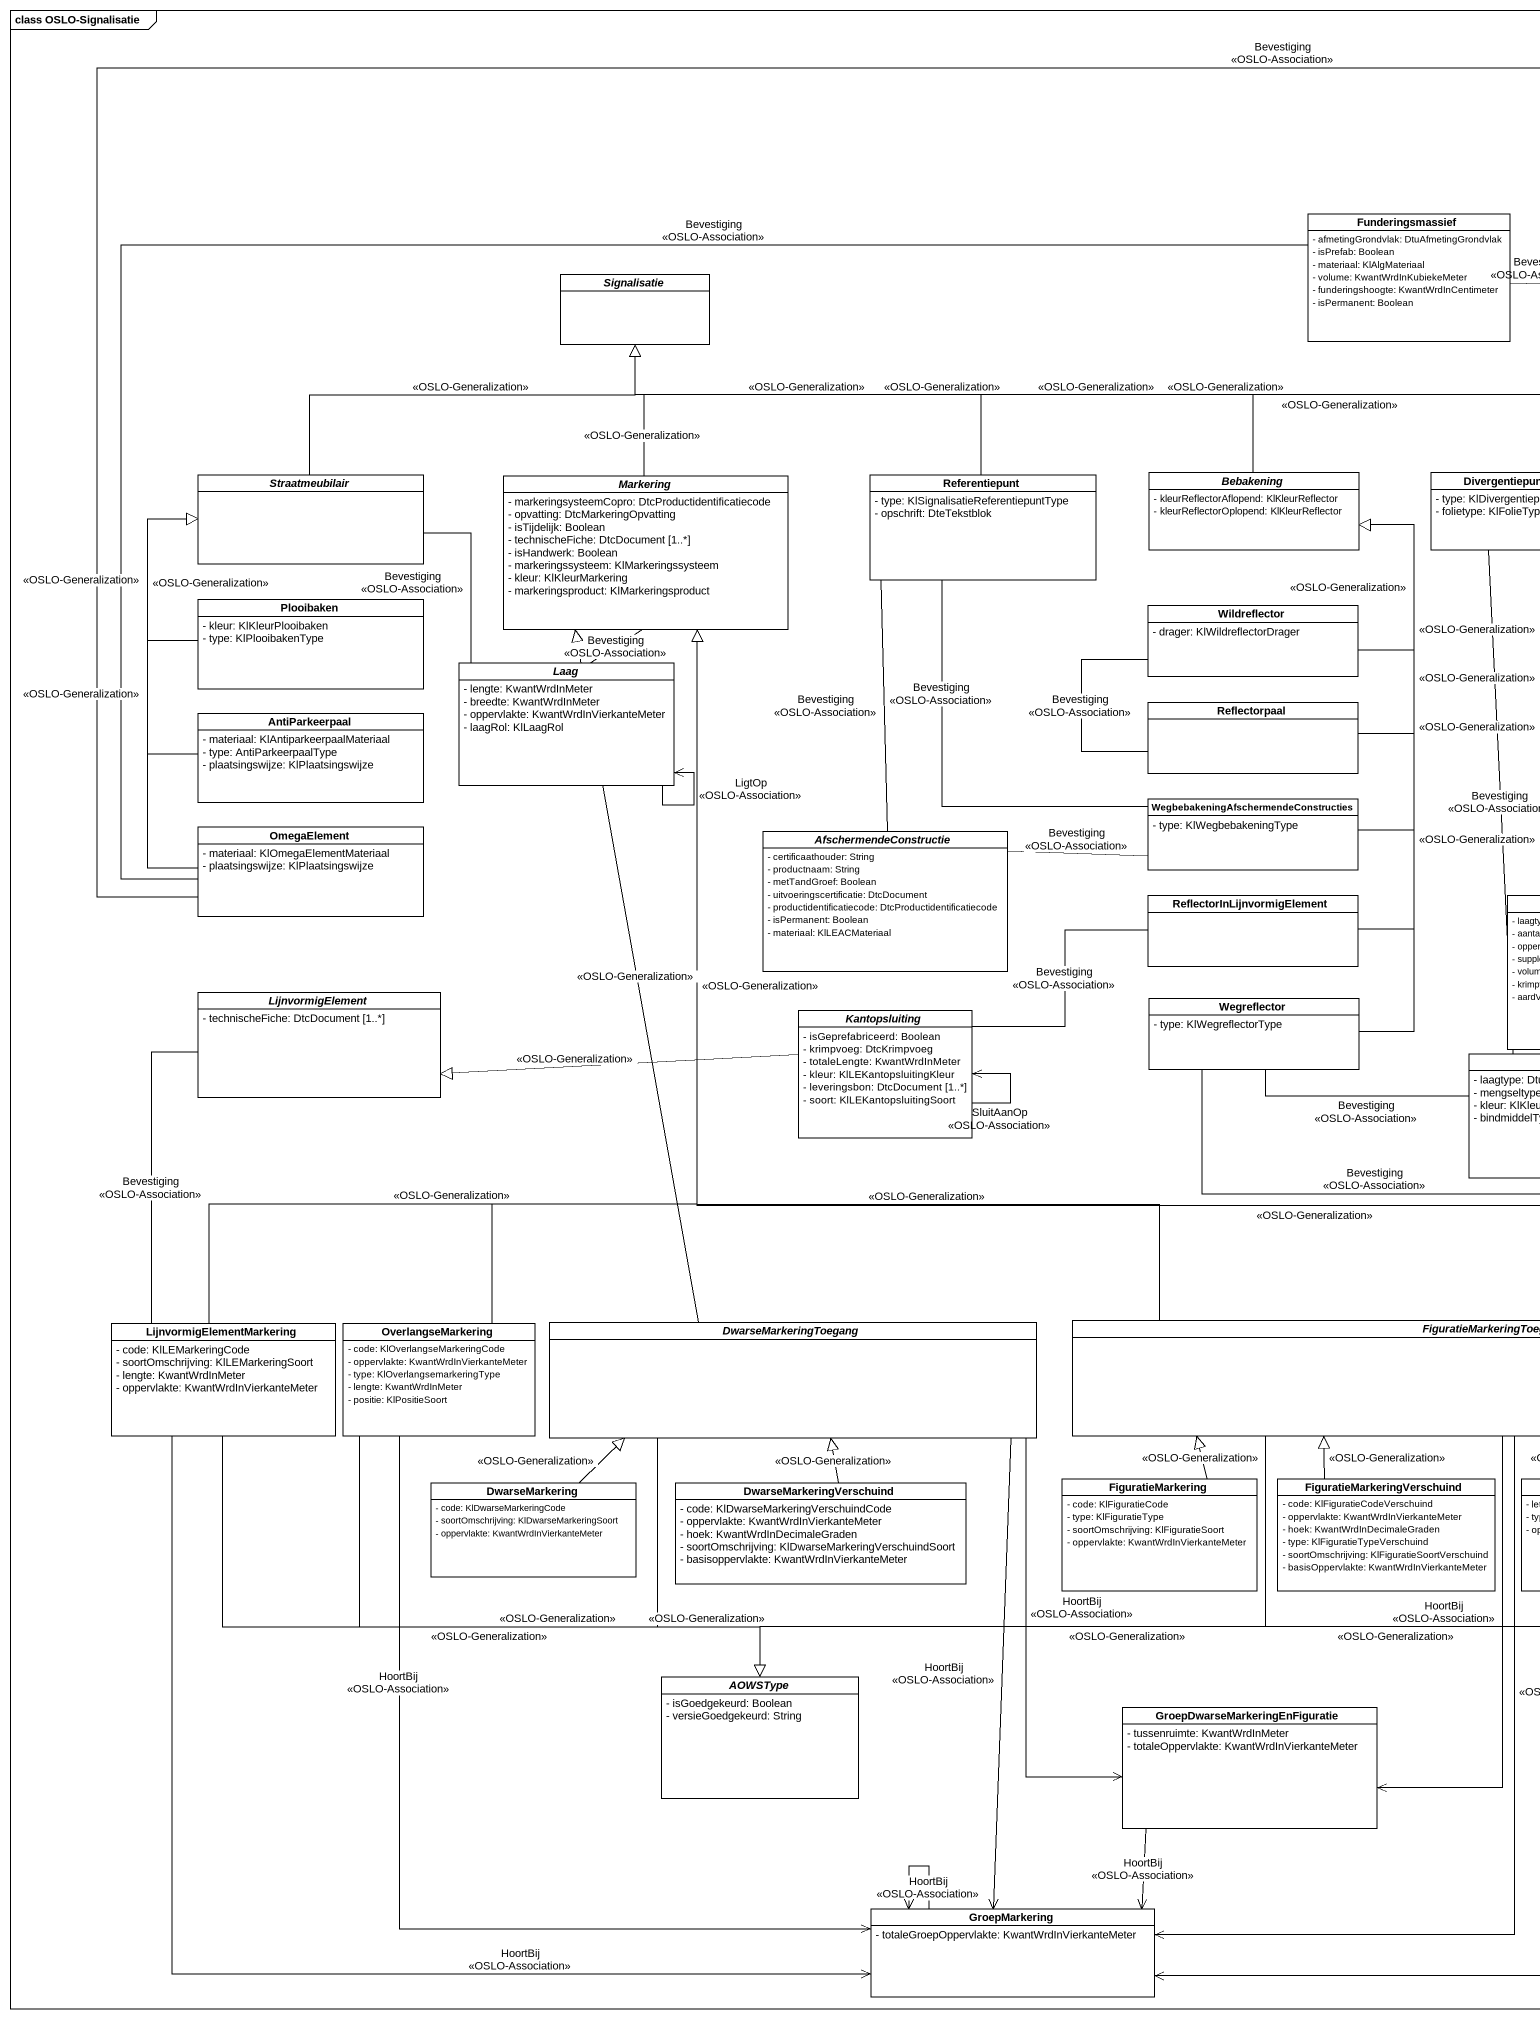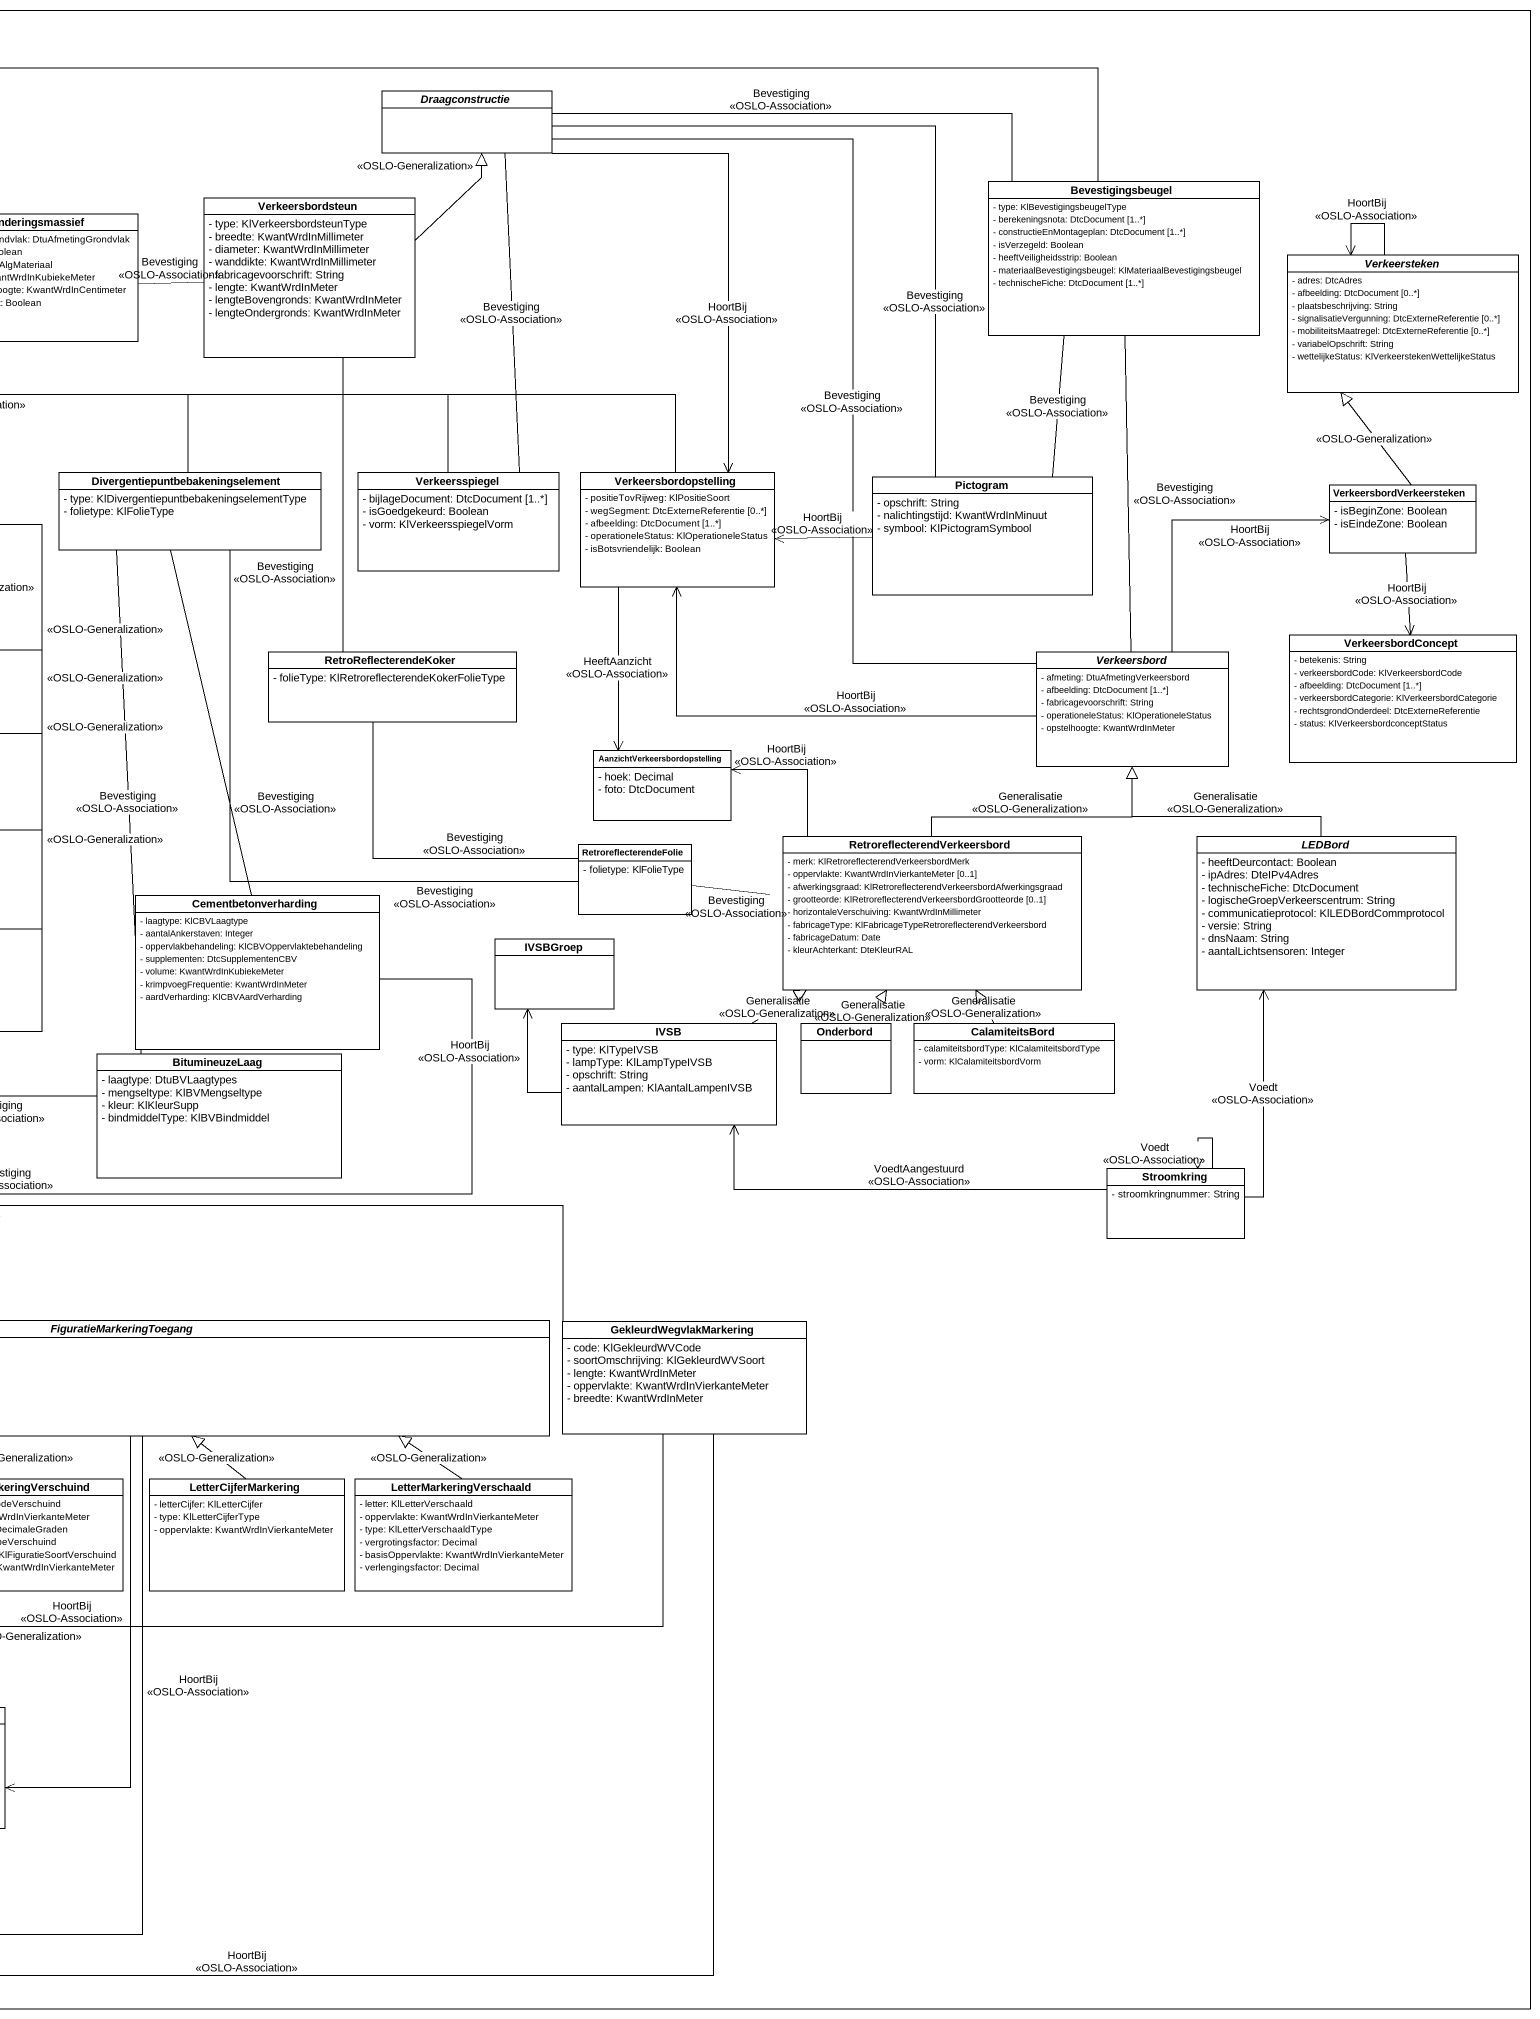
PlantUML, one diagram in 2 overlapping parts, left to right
@startuml
mainframe class OSLO-Signalisatie
hide circle
hide empty members
skinparam classAttributeIconSize 0
abstract class Draagconstructie #FFFFFF
class Bevestigingsbeugel #FFFFFF {
  - type: KlBevestigingsbeugelType
  - berekeningsnota: DtcDocument [1..*]
  - constructieEnMontageplan: DtcDocument [1..*]
  - isVerzegeld: Boolean
  - heeftVeiligheidsstrip: Boolean
  - materiaalBevestigingsbeugel: KlMateriaalBevestigingsbeugel
  - technischeFiche: DtcDocument [1..*]
}
class Funderingsmassief #FFFFFF {
  - afmetingGrondvlak: DtuAfmetingGrondvlak
  - isPrefab: Boolean
  - materiaal: KlAlgMateriaal
  - volume: KwantWrdInKubiekeMeter
  - funderingshoogte: KwantWrdInCentimeter
  - isPermanent: Boolean
}
class Verkeersbordsteun #FFFFFF {
  - type: KlVerkeersbordsteunType
  - breedte: KwantWrdInMillimeter
  - diameter: KwantWrdInMillimeter
  - wanddikte: KwantWrdInMillimeter
  - fabricagevoorschrift: String
  - lengte: KwantWrdInMeter
  - lengteBovengronds: KwantWrdInMeter
  - lengteOndergronds: KwantWrdInMeter
}
abstract class Signalisatie #FFFFFF
abstract class Verkeersteken #FFFFFF {
  - adres: DtcAdres
  - afbeelding: DtcDocument [0..*]
  - plaatsbeschrijving: String
  - signalisatieVergunning: DtcExterneReferentie [0..*]
  - mobiliteitsMaatregel: DtcExterneReferentie [0..*]
  - variabelOpschrift: String
  - wettelijkeStatus: KlVerkeerstekenWettelijkeStatus
}
abstract class Straatmeubilair #FFFFFF
abstract class Markering #FFFFFF {
  - markeringsysteemCopro: DtcProductidentificatiecode
  - opvatting: DtcMarkeringOpvatting
  - isTijdelijk: Boolean
  - technischeFiche: DtcDocument [1..*]
  - isHandwerk: Boolean
  - markeringssysteem: KlMarkeringssysteem
  - kleur: KlKleurMarkering
  - markeringsproduct: KlMarkeringsproduct
}
class Referentiepunt #FFFFFF {
  - type: KlSignalisatieReferentiepuntType
  - opschrift: DteTekstblok
}
abstract class Bebakening #FFFFFF {
  - kleurReflectorAflopend: KlKleurReflector
  - kleurReflectorOplopend: KlKleurReflector
}
class "Divergentiepuntbebakeningselement" as Divergentiepuntbebakeningsel #FFFFFF {
  - type: KlDivergentiepuntbebakeningselementType
  - folietype: KlFolieType
}
class Verkeersspiegel #FFFFFF {
  - bijlageDocument: DtcDocument [1..*]
  - isGoedgekeurd: Boolean
  - vorm: KlVerkeersspiegelVorm
}
class Verkeersbordopstelling #FFFFFF {
  - positieTovRijweg: KlPositieSoort
  - wegSegment: DtcExterneReferentie [0..*]
  - afbeelding: DtcDocument [1..*]
  - operationeleStatus: KlOperationeleStatus
  - isBotsvriendelijk: Boolean
}
class Pictogram #FFFFFF {
  - opschrift: String
  - nalichtingstijd: KwantWrdInMinuut
  - symbool: KlPictogramSymbool
}
class VerkeersbordVerkeersteken #FFFFFF {
  - isBeginZone: Boolean
  - isEindeZone: Boolean
}
class Plooibaken #FFFFFF {
  - kleur: KlKleurPlooibaken
  - type: KlPlooibakenType
}
class Wildreflector #FFFFFF {
  - drager: KlWildreflectorDrager
}
class VerkeersbordConcept #FFFFFF {
  - betekenis: String
  - verkeersbordCode: KlVerkeersbordCode
  - afbeelding: DtcDocument [1..*]
  - verkeersbordCategorie: KlVerkeersbordCategorie
  - rechtsgrondOnderdeel: DtcExterneReferentie
  - status: KlVerkeersbordconceptStatus
}
abstract class Laag #FFFFFF {
  - lengte: KwantWrdInMeter
  - breedte: KwantWrdInMeter
  - oppervlakte: KwantWrdInVierkanteMeter
  - laagRol: KlLaagRol
}
class RetroReflecterendeKoker #FFFFFF {
  - folieType: KlRetroreflecterendeKokerFolieType
}
abstract class Verkeersbord #FFFFFF {
  - afmeting: DtuAfmetingVerkeersbord
  - afbeelding: DtcDocument [1..*]
  - fabricagevoorschrift: String
  - operationeleStatus: KlOperationeleStatus
  - opstelhoogte: KwantWrdInMeter
}
class AntiParkeerpaal #FFFFFF {
  - materiaal: KlAntiparkeerpaalMateriaal
  - type: AntiParkeerpaalType
  - plaatsingswijze: KlPlaatsingswijze
}
class Reflectorpaal #FFFFFF
class "AanzichtVerkeersbordopstelling" as AanzichtVerkeersbordopstelli #FFFFFF {
  - hoek: Decimal
  - foto: DtcDocument
}
class OmegaElement #FFFFFF {
  - materiaal: KlOmegaElementMateriaal
  - plaatsingswijze: KlPlaatsingswijze
}
abstract class AfschermendeConstructie #FFFFFF {
  - certificaathouder: String
  - productnaam: String
  - metTandGroef: Boolean
  - uitvoeringscertificatie: DtcDocument
  - productidentificatiecode: DtcProductidentificatiecode
  - isPermanent: Boolean
  - materiaal: KlLEACMateriaal
}
class "WegbebakeningAfschermendeConstructies" as WegbebakeningAfschermendeCon #FFFFFF {
  - type: KlWegbebakeningType
}
class RetroreflecterendeFolie #FFFFFF {
  - folietype: KlFolieType
}
class "RetroreflecterendVerkeersbord" as RetroreflecterendVerkeersbor #FFFFFF {
  - merk: KlRetroreflecterendVerkeersbordMerk
  - oppervlakte: KwantWrdInVierkanteMeter [0..1]
  - afwerkingsgraad: KlRetroreflecterendVerkeersbordAfwerkingsgraad
  - grootteorde: KlRetroreflecterendVerkeersbordGrootteorde [0..1]
  - horizontaleVerschuiving: KwantWrdInMillimeter
  - fabricageType: KlFabricageTypeRetroreflecterendVerkeersbord
  - fabricageDatum: Date
  - kleurAchterkant: DteKleurRAL
}
abstract class LEDBord #FFFFFF {
  - heeftDeurcontact: Boolean
  - ipAdres: DteIPv4Adres
  - technischeFiche: DtcDocument
  - logischeGroepVerkeerscentrum: String
  - communicatieprotocol: KlLEDBordCommprotocol
  - versie: String
  - dnsNaam: String
  - aantalLichtsensoren: Integer
}
class ReflectorInLijnvormigElement #FFFFFF
class Cementbetonverharding #FFFFFF {
  - laagtype: KlCBVLaagtype
  - aantalAnkerstaven: Integer
  - oppervlakbehandeling: KlCBVOppervlaktebehandeling
  - supplementen: DtcSupplementenCBV
  - volume: KwantWrdInKubiekeMeter
  - krimpvoegFrequentie: KwantWrdInMeter
  - aardVerharding: KlCBVAardVerharding
}
class IVSBGroep #FFFFFF
abstract class LijnvormigElement #FFFFFF {
  - technischeFiche: DtcDocument [1..*]
}
abstract class Kantopsluiting #FFFFFF {
  - isGeprefabriceerd: Boolean
  - krimpvoeg: DtcKrimpvoeg
  - totaleLengte: KwantWrdInMeter
  - kleur: KlLEKantopsluitingKleur
  - leveringsbon: DtcDocument [1..*]
  - soort: KlLEKantopsluitingSoort
}
class Wegreflector #FFFFFF {
  - type: KlWegreflectorType
}
class BitumineuzeLaag #FFFFFF {
  - laagtype: DtuBVLaagtypes
  - mengseltype: KlBVMengseltype
  - kleur: KlKleurSupp
  - bindmiddelType: KlBVBindmiddel
}
class IVSB #FFFFFF {
  - type: KlTypeIVSB
  - lampType: KlLampTypeIVSB
  - opschrift: String
  - aantalLampen: KlAantalLampenIVSB
}
class Onderbord #FFFFFF
class CalamiteitsBord #FFFFFF {
  - calamiteitsbordType: KlCalamiteitsbordType
  - vorm: KlCalamiteitsbordVorm
}
class Stroomkring #FFFFFF {
  - stroomkringnummer: String
}
class LijnvormigElementMarkering #FFFFFF {
  - code: KlLEMarkeringCode
  - soortOmschrijving: KlLEMarkeringSoort
  - lengte: KwantWrdInMeter
  - oppervlakte: KwantWrdInVierkanteMeter
}
class OverlangseMarkering #FFFFFF {
  - code: KlOverlangseMarkeringCode
  - oppervlakte: KwantWrdInVierkanteMeter
  - type: KlOverlangsemarkeringType
  - lengte: KwantWrdInMeter
  - positie: KlPositieSoort
}
abstract class DwarseMarkeringToegang #FFFFFF
abstract class FiguratieMarkeringToegang #FFFFFF
class GekleurdWegvlakMarkering #FFFFFF {
  - code: KlGekleurdWVCode
  - soortOmschrijving: KlGekleurdWVSoort
  - lengte: KwantWrdInMeter
  - oppervlakte: KwantWrdInVierkanteMeter
  - breedte: KwantWrdInMeter
}
class DwarseMarkering #FFFFFF {
  - code: KlDwarseMarkeringCode
  - soortOmschrijving: KlDwarseMarkeringSoort
  - oppervlakte: KwantWrdInVierkanteMeter
}
class DwarseMarkeringVerschuind #FFFFFF {
  - code: KlDwarseMarkeringVerschuindCode
  - oppervlakte: KwantWrdInVierkanteMeter
  - hoek: KwantWrdInDecimaleGraden
  - soortOmschrijving: KlDwarseMarkeringVerschuindSoort
  - basisoppervlakte: KwantWrdInVierkanteMeter
}
class FiguratieMarkering #FFFFFF {
  - code: KlFiguratieCode
  - type: KlFiguratieType
  - soortOmschrijving: KlFiguratieSoort
  - oppervlakte: KwantWrdInVierkanteMeter
}
class FiguratieMarkeringVerschuind #FFFFFF {
  - code: KlFiguratieCodeVerschuind
  - oppervlakte: KwantWrdInVierkanteMeter
  - hoek: KwantWrdInDecimaleGraden
  - type: KlFiguratieTypeVerschuind
  - soortOmschrijving: KlFiguratieSoortVerschuind
  - basisOppervlakte: KwantWrdInVierkanteMeter
}
class LetterCijferMarkering #FFFFFF {
  - letterCijfer: KlLetterCijfer
  - type: KlLetterCijferType
  - oppervlakte: KwantWrdInVierkanteMeter
}
class LetterMarkeringVerschaald #FFFFFF {
  - letter: KlLetterVerschaald
  - oppervlakte: KwantWrdInVierkanteMeter
  - type: KlLetterVerschaaldType
  - vergrotingsfactor: Decimal
  - basisOppervlakte: KwantWrdInVierkanteMeter
  - verlengingsfactor: Decimal
}
abstract class AOWSType #FFFFFF {
  - isGoedgekeurd: Boolean
  - versieGoedgekeurd: String
}
class "GroepDwarseMarkeringEnFiguratie" as GroepDwarseMarkeringEnFigura #FFFFFF {
  - tussenruimte: KwantWrdInMeter
  - totaleOppervlakte: KwantWrdInVierkanteMeter
}
class GroepMarkering #FFFFFF {
  - totaleGroepOppervlakte: KwantWrdInVierkanteMeter
}
Draagconstructie --> Verkeersbordopstelling : HoortBij\n<<OSLO-Association>>
Bevestigingsbeugel -left- Draagconstructie : Bevestiging\n<<OSLO-Association>>
Funderingsmassief -right- Verkeersbordsteun : Bevestiging\n<<OSLO-Association>>
Verkeersbordsteun -up-|> Draagconstructie : <<OSLO-Generalization>>
Verkeersteken --> Verkeersteken : HoortBij\n<<OSLO-Association>>
Straatmeubilair -up-|> Signalisatie : <<OSLO-Generalization>>
Straatmeubilair -- Laag : Bevestiging\n<<OSLO-Association>>
Markering -up-|> Signalisatie : <<OSLO-Generalization>>
Markering -- Laag : Bevestiging\n<<OSLO-Association>>
Referentiepunt -up-|> Signalisatie : <<OSLO-Generalization>>
Referentiepunt -- AfschermendeConstructie : Bevestiging\n<<OSLO-Association>>
Bebakening -left-|> Signalisatie : <<OSLO-Generalization>>
Divergentiepuntbebakeningsel -left-|> Signalisatie : <<OSLO-Generalization>>
Divergentiepuntbebakeningsel -- RetroreflecterendeFolie : Bevestiging\n<<OSLO-Association>>
Divergentiepuntbebakeningsel -- Cementbetonverharding : Bevestiging\n<<OSLO-Association>>
Divergentiepuntbebakeningsel -- BitumineuzeLaag : Bevestiging\n<<OSLO-Association>>
Verkeersspiegel -up- Draagconstructie : Bevestiging\n<<OSLO-Association>>
Verkeersspiegel -left-|> Signalisatie : <<OSLO-Generalization>>
Verkeersbordopstelling -left-|> Signalisatie : <<OSLO-Generalization>>
Verkeersbordopstelling --> AanzichtVerkeersbordopstelli : HeeftAanzicht\n<<OSLO-Association>>
Pictogram -up- Draagconstructie : Bevestiging\n<<OSLO-Association>>
Pictogram -up- Bevestigingsbeugel : Bevestiging\n<<OSLO-Association>>
Pictogram -left-> Verkeersbordopstelling : HoortBij\n<<OSLO-Association>>
VerkeersbordVerkeersteken -up-|> Verkeersteken : <<OSLO-Generalization>>
VerkeersbordVerkeersteken --> VerkeersbordConcept : HoortBij\n<<OSLO-Association>>
Plooibaken -up-|> Straatmeubilair : <<OSLO-Generalization>>
Wildreflector -up-|> Bebakening : <<OSLO-Generalization>>
Wildreflector -- Reflectorpaal : Bevestiging\n<<OSLO-Association>>
Laag --> Laag : LigtOp\n<<OSLO-Association>>
RetroReflecterendeKoker -up- Verkeersbordsteun : Bevestiging\n<<OSLO-Association>>
RetroReflecterendeKoker -- RetroreflecterendeFolie : Bevestiging\n<<OSLO-Association>>
Verkeersbord -up- Draagconstructie : Bevestiging\n<<OSLO-Association>>
Verkeersbord -up- Bevestigingsbeugel : Bevestiging\n<<OSLO-Association>>
Verkeersbord -left-> Verkeersbordopstelling : HoortBij\n<<OSLO-Association>>
Verkeersbord -up-> VerkeersbordVerkeersteken : HoortBij\n<<OSLO-Association>>
AntiParkeerpaal -up-|> Straatmeubilair : <<OSLO-Generalization>>
Reflectorpaal -up-|> Bebakening : <<OSLO-Generalization>>
OmegaElement -right- Bevestigingsbeugel : Bevestiging\n<<OSLO-Association>>
OmegaElement -right- Funderingsmassief : Bevestiging\n<<OSLO-Association>>
OmegaElement -up-|> Straatmeubilair : <<OSLO-Generalization>>
WegbebakeningAfschermendeCon -up- Referentiepunt : Bevestiging\n<<OSLO-Association>>
WegbebakeningAfschermendeCon -up-|> Bebakening : <<OSLO-Generalization>>
WegbebakeningAfschermendeCon -left- AfschermendeConstructie : Bevestiging\n<<OSLO-Association>>
RetroreflecterendVerkeersbor -up-|> Verkeersbord : Generalisatie\n<<OSLO-Generalization>>
RetroreflecterendVerkeersbor -left-> AanzichtVerkeersbordopstelli : HoortBij\n<<OSLO-Association>>
RetroreflecterendVerkeersbor -left- RetroreflecterendeFolie : Bevestiging\n<<OSLO-Association>>
LEDBord -up-|> Verkeersbord : Generalisatie\n<<OSLO-Generalization>>
ReflectorInLijnvormigElement -up-|> Bebakening : <<OSLO-Generalization>>
Kantopsluiting -right- ReflectorInLijnvormigElement : Bevestiging\n<<OSLO-Association>>
Kantopsluiting -left-|> LijnvormigElement : <<OSLO-Generalization>>
Kantopsluiting --> Kantopsluiting : SluitAanOp\n<<OSLO-Association>>
Wegreflector -up-|> Bebakening : <<OSLO-Generalization>>
Wegreflector -right- Cementbetonverharding : Bevestiging\n<<OSLO-Association>>
Wegreflector -right- BitumineuzeLaag : Bevestiging\n<<OSLO-Association>>
IVSB -up-|> RetroreflecterendVerkeersbor : Generalisatie\n<<OSLO-Generalization>>
IVSB -up-> IVSBGroep : HoortBij\n<<OSLO-Association>>
Onderbord -up-|> RetroreflecterendVerkeersbor : Generalisatie\n<<OSLO-Generalization>>
CalamiteitsBord -up-|> RetroreflecterendVerkeersbor : Generalisatie\n<<OSLO-Generalization>>
Stroomkring -up-> LEDBord : Voedt\n<<OSLO-Association>>
Stroomkring -left-> IVSB : VoedtAangestuurd\n<<OSLO-Association>>
Stroomkring --> Stroomkring : Voedt\n<<OSLO-Association>>
LijnvormigElementMarkering -up-|> Markering : <<OSLO-Generalization>>
LijnvormigElementMarkering -up- LijnvormigElement : Bevestiging\n<<OSLO-Association>>
LijnvormigElementMarkering --|> AOWSType : <<OSLO-Generalization>>
LijnvormigElementMarkering --> GroepMarkering : HoortBij\n<<OSLO-Association>>
OverlangseMarkering -up-|> Markering : <<OSLO-Generalization>>
OverlangseMarkering --|> AOWSType : <<OSLO-Generalization>>
OverlangseMarkering --> GroepMarkering : HoortBij\n<<OSLO-Association>>
DwarseMarkeringToegang -up-|> Markering : <<OSLO-Generalization>>
DwarseMarkeringToegang --|> AOWSType : <<OSLO-Generalization>>
DwarseMarkeringToegang --> GroepDwarseMarkeringEnFigura : HoortBij\n<<OSLO-Association>>
DwarseMarkeringToegang --> GroepMarkering : HoortBij\n<<OSLO-Association>>
FiguratieMarkeringToegang -up-|> Markering : <<OSLO-Generalization>>
FiguratieMarkeringToegang -left-|> AOWSType : <<OSLO-Generalization>>
FiguratieMarkeringToegang --> GroepDwarseMarkeringEnFigura : HoortBij\n<<OSLO-Association>>
FiguratieMarkeringToegang --> GroepMarkering : HoortBij\n<<OSLO-Association>>
GekleurdWegvlakMarkering -left-|> Markering : <<OSLO-Generalization>>
GekleurdWegvlakMarkering -left-|> AOWSType : <<OSLO-Generalization>>
GekleurdWegvlakMarkering -left-> GroepMarkering : HoortBij\n<<OSLO-Association>>
DwarseMarkering -right-|> DwarseMarkeringToegang : <<OSLO-Generalization>>
DwarseMarkeringVerschuind -up-|> DwarseMarkeringToegang : <<OSLO-Generalization>>
FiguratieMarkering -right-|> FiguratieMarkeringToegang : <<OSLO-Generalization>>
FiguratieMarkeringVerschuind -up-|> FiguratieMarkeringToegang : <<OSLO-Generalization>>
LetterCijferMarkering -up-|> FiguratieMarkeringToegang : <<OSLO-Generalization>>
LetterMarkeringVerschaald -left-|> FiguratieMarkeringToegang : <<OSLO-Generalization>>
GroepDwarseMarkeringEnFigura --> GroepMarkering : HoortBij\n<<OSLO-Association>>
GroepMarkering --> GroepMarkering : HoortBij\n<<OSLO-Association>>
@enduml
